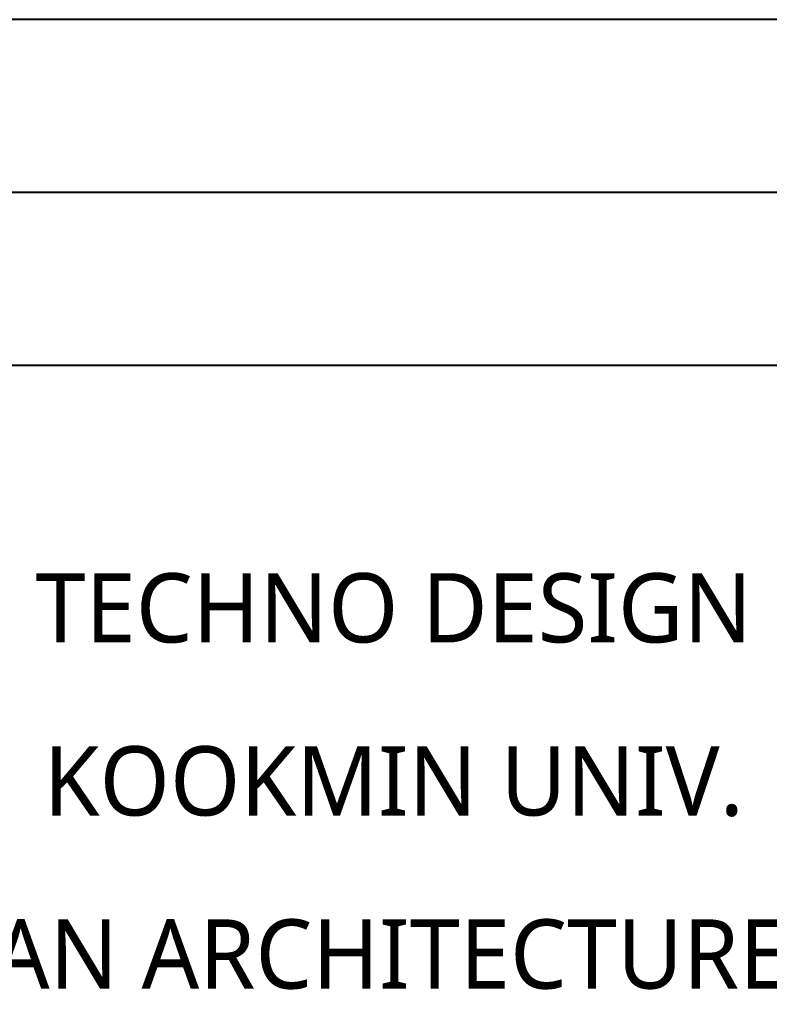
# Model space of a CAD drawing. Header units: millimetres. Extents: x 2135 to 254135, y 1035 to 90135.
# Drawn here: x 165403 to 167570, y 65783 to 68585 of the extents above; entities that cross this region are included whole.
import ezdxf
from ezdxf.enums import TextEntityAlignment as Align

# ---------------------------------------------------------------- set-up
doc = ezdxf.new("R2010")
doc.units = ezdxf.units.MM
for name, color, linetype in [('form_TED.A', 40, 'Continuous'), ('TEXT1_TED.A', 2, 'Continuous'), ('WA2(가벽)_TED.A', 7, 'Continuous')]:
    doc.layers.add(name, color=color, linetype=linetype)
doc.styles.add('맑은고딕', font='malgun.ttf')

# ---------------------------------------------------------------- blocks, each defined once
blk = doc.blocks.new('FORM_TED.A')
at = {"layer": 'form_TED.A', "ltscale": 30}
for p, q in [((405, 81.5), (362, 81.5)), ((405, 76.5), (362, 76.5)), ((405, 71.5), (362, 71.5))]:
    blk.add_line(p, q, dxfattribs=at)
at = {"layer": 'TEXT1_TED.A', "style": '맑은고딕'}
for s, p in [('TECHNO DESIGN', (383.5, 64.5)), ('KOOKMIN UNIV.', (383.5, 59.5))]:
    blk.add_text(s, height=2, dxfattribs=at).set_placement(p, align=Align.MIDDLE_CENTER)

msp = doc.modelspace()

# ---------------------------------------------------------------- block references
at = {"layer": 'WA2(가벽)_TED.A', "xscale": 100, "yscale": 100, "zscale": 100}
msp.add_blockref('FORM_TED.A', (128134.6, 60435.4), dxfattribs=at)

# ---------------------------------------------------------------- texts
at = {"layer": 'TEXT1_TED.A', "style": '맑은고딕'}
msp.add_text('URBAN ARCHITECTURE LAB', height=200, dxfattribs=at).set_placement((166484.6, 65885.4), align=Align.MIDDLE_CENTER)

doc.saveas('drawing.dxf')
